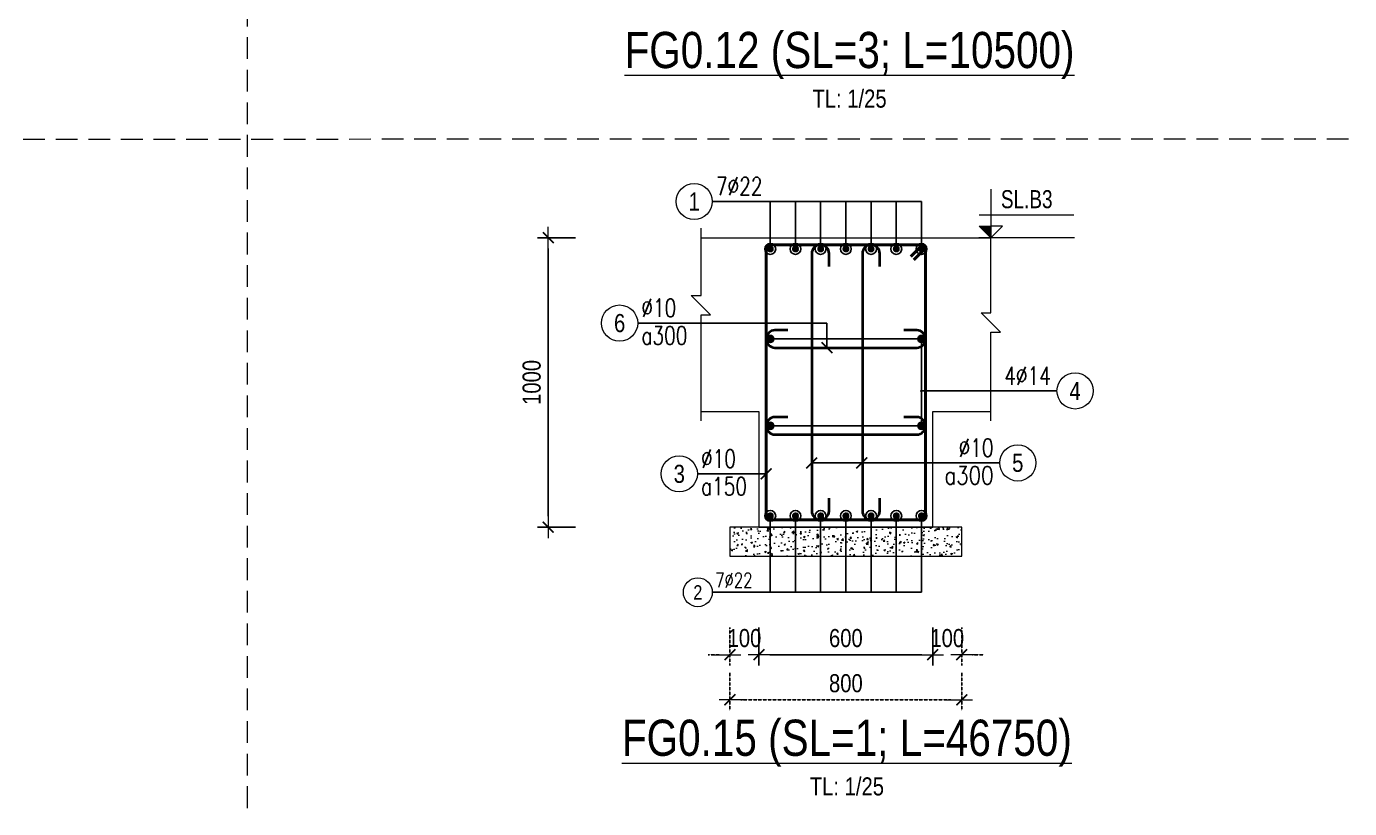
# Model space of a CAD drawing. Header units: millimetres. Extents: x -134772 to 596971, y -129535 to 35703.
# Drawn here: x 56321 to 60888, y 7398 to 10100 of the extents above; entities that cross this region are included whole.
import ezdxf
from ezdxf.enums import TextEntityAlignment as Align

# ---------------------------------------------------------------- set-up
doc = ezdxf.new("R2010")
doc.units = ezdxf.units.MM
doc.header["$MEASUREMENT"] = 0
doc.linetypes.add('HIDDEN', pattern=[0.375, 0.25, -0.125])
doc.layers.get('Defpoints').update_dxf_attribs({"color": 252})
for name, color, linetype, lineweight in [('NDC_S_ANNO', 7, 'Continuous', 20), ('NDC_S_CONTINUOUS', 3, 'Continuous', 20), ('NDC_S_DIM', 1, 'Continuous', 9), ('NDC_S_HATCH MATERIAL', 8, 'Continuous', 13), ('NDC_S_REBAR', 4, 'Continuous', 35), ('NDC_S_STIRRUP', 4, 'Continuous', 40), ('NDC_S_TEXT SYMBOL', 7, 'Continuous', 20), ('NDC_S_THIN LINE', 1, 'Continuous', 5), ('NDC_S_VN TEXT', 7, 'Continuous', 9)]:
    doc.layers.add(name, color=color, linetype=linetype, lineweight=lineweight)
doc.styles.add('ARIAL', font='arial.ttf', dxfattribs={"width": 0.8})
doc.styles.add('NDC_ANNO', font='', dxfattribs={"width": 0.8})
doc.styles.add('NDC_ROMANS', font='romans.shx', dxfattribs={"width": 0.8})
doc.styles.get('NDC_ANNO').set_extended_font_data('Dotum')
doc.dimstyles.new('NDC_dim_25', dxfattribs={"dimscale": 25, "dimtxt": 2.5, "dimasz": 1.5, "dimexe": 1.5, "dimexo": 0, "dimgap": 1, "dimtad": 1, "dimdec": 0, "dimzin": 0, "dimdsep": 46, "dimtxsty": 'ARIAL', "dimblk": 'DIMMARK', "dimcen": 0.09, "dimdle": 1.2, "dimclrd": 1, "dimclre": 1, "dimclrt": 3, "dimadec": 0, "dimazin": 0, "dimtfac": 1, "dimtdec": 0, "dimtix": 1, "dimtofl": 0, "dimtmove": 0, "dimatfit": 3, "dimfxl": 3.75, "dimfxlon": 1, "dimtolj": 1, "dimtzin": 0, "dimarcsym": 0})

# ---------------------------------------------------------------- blocks, each defined once
blk = doc.blocks.new('kata_block_TD')
at = {"color": 6, "linetype": 'ByBlock', "lineweight": -2, "style": 'ARIAL', "width": 0.8}
blk.add_attdef('SECTDET2', text='', height=5, dxfattribs=at).set_placement((0, 7.97), align=Align.CENTER)
at = {"color": 0, "linetype": 'ByBlock', "lineweight": -2, "style": 'ARIAL', "width": 0.8}
blk.add_attdef('SECTDET1', text='', height=5, dxfattribs=at).set_placement((0, 1.47), align=Align.CENTER)
at = {"color": 3, "lineweight": 25, "style": 'ARIAL', "width": 0.8}
blk.add_attdef('SSCALE', text='', height=2.5, dxfattribs=at).set_placement((0, -4), align=Align.CENTER)
blk = doc.blocks.new('DIMMARK')
at = {"layer": 'NDC_S_DIM', "color": 1}
blk.add_line((-1.5, 0), (1, 0), dxfattribs=at)
at = {"layer": 'NDC_S_DIM', "color": 2, "const_width": 0.15}
blk.add_lwpolyline([(-0.5, -0.5), (0.5, 0.5)], dxfattribs=at)
blk = doc.blocks.new('*D1516')
at = {"layer": 'Defpoints', "color": 0, "linetype": 'HIDDEN', "transparency": 16777216}
for p in [(58749.6, 8229.7), (59549.6, 8229.7), (59549.6, 7773.8)]:
    blk.add_point(p, dxfattribs=at)
at = {"layer": 'NDC_S_DIM', "color": 1, "linetype": 'HIDDEN', "lineweight": -2, "transparency": 16777216}
for p, q in [((58749.6, 7867.5), (58749.6, 7736.3)), ((59549.6, 7867.5), (59549.6, 7736.3)), ((58787.1, 7773.8), (59512.1, 7773.8))]:
    blk.add_line(p, q, dxfattribs=at)
at = {"layer": 'NDC_S_DIM', "color": 1, "linetype": 'HIDDEN', "lineweight": -2, "transparency": 16777216, "xscale": 37.5, "yscale": 37.5, "zscale": 37.5, "rotation": 180}
blk.add_blockref('DIMMARK', (58749.6, 7773.8), dxfattribs=at)
at = {"layer": 'NDC_S_DIM', "color": 1, "linetype": 'HIDDEN', "lineweight": -2, "transparency": 16777216, "xscale": 37.5, "yscale": 37.5, "zscale": 37.5}
blk.add_blockref('DIMMARK', (59549.6, 7773.8), dxfattribs=at)
at = {"layer": 'NDC_S_DIM', "color": 3, "linetype": 'HIDDEN', "transparency": 16777216, "insert": (59149.6, 7830.7), "char_height": 62.5, "attachment_point": 5, "style": 'ARIAL'}
blk.add_mtext('\\A1;800', dxfattribs=at)
blk = doc.blocks.new('*D1517')
at = {"layer": 'Defpoints', "color": 0, "linetype": 'HIDDEN', "transparency": 16777216}
for p in [(59549.6, 8229.7), (59449.6, 8023.5), (59549.6, 7929.7)]:
    blk.add_point(p, dxfattribs=at)
at = {"layer": 'NDC_S_DIM', "color": 1, "linetype": 'HIDDEN', "lineweight": -2, "transparency": 16777216}
for p, q in [((59449.6, 8023.5), (59449.6, 7892.2)), ((59549.6, 8023.5), (59549.6, 7892.2)), ((59412.1, 7929.7), (59374.6, 7929.7)), ((59587.1, 7929.7), (59624.6, 7929.7))]:
    blk.add_line(p, q, dxfattribs=at)
at = {"layer": 'NDC_S_DIM', "color": 1, "linetype": 'HIDDEN', "lineweight": -2, "transparency": 16777216, "xscale": 37.5, "yscale": 37.5, "zscale": 37.5}
blk.add_blockref('DIMMARK', (59449.6, 7929.7), dxfattribs=at)
at = {"layer": 'NDC_S_DIM', "color": 1, "linetype": 'HIDDEN', "lineweight": -2, "transparency": 16777216, "xscale": 37.5, "yscale": 37.5, "zscale": 37.5, "rotation": 180}
blk.add_blockref('DIMMARK', (59549.6, 7929.7), dxfattribs=at)
at = {"layer": 'NDC_S_DIM', "color": 3, "linetype": 'HIDDEN', "transparency": 16777216, "insert": (59499.6, 7986.7), "char_height": 62.5, "attachment_point": 5, "style": 'ARIAL'}
blk.add_mtext('\\A1;100', dxfattribs=at)
blk = doc.blocks.new('*D1518')
at = {"layer": 'Defpoints', "color": 0, "linetype": 'HIDDEN', "transparency": 16777216}
for p in [(58749.6, 8229.7), (58849.6, 8023.5), (58749.6, 7929.7)]:
    blk.add_point(p, dxfattribs=at)
at = {"layer": 'NDC_S_DIM', "color": 1, "linetype": 'HIDDEN', "lineweight": -2, "transparency": 16777216}
for p, q in [((58749.6, 8023.5), (58749.6, 7892.2)), ((58849.6, 8023.5), (58849.6, 7892.2)), ((58712.1, 7929.7), (58674.6, 7929.7)), ((58887.1, 7929.7), (58924.6, 7929.7))]:
    blk.add_line(p, q, dxfattribs=at)
at = {"layer": 'NDC_S_DIM', "color": 1, "linetype": 'HIDDEN', "lineweight": -2, "transparency": 16777216, "xscale": 37.5, "yscale": 37.5, "zscale": 37.5}
blk.add_blockref('DIMMARK', (58749.6, 7929.7), dxfattribs=at)
at = {"layer": 'NDC_S_DIM', "color": 1, "linetype": 'HIDDEN', "lineweight": -2, "transparency": 16777216, "xscale": 37.5, "yscale": 37.5, "zscale": 37.5, "rotation": 180}
blk.add_blockref('DIMMARK', (58849.6, 7929.7), dxfattribs=at)
at = {"layer": 'NDC_S_DIM', "color": 3, "linetype": 'HIDDEN', "transparency": 16777216, "insert": (58799.6, 7986.7), "char_height": 62.5, "attachment_point": 5, "style": 'ARIAL'}
blk.add_mtext('\\A1;100', dxfattribs=at)
blk = doc.blocks.new('kata_block_THEP')
at = {"layer": 'NDC_S_REBAR', "color": 0}
for p, q in [((-0.5, 0), (0.5, 0)), ((-0.35, 0.35), (0.35, -0.35)), ((0.35, 0.35), (-0.35, -0.35)), ((0, 0.5), (0, -0.5))]:
    blk.add_line(p, q, dxfattribs=at)
at = {"layer": 'NDC_S_REBAR', "color": 0, "const_width": 0.0833}
blk.add_lwpolyline([(-0.5, 0, 1), (0.5, 0, 1), (-0.5, 0, 1)], format="xyb", dxfattribs=at)
blk = doc.blocks.new('kata_block_CT')
at = {"layer": 'NDC_S_ANNO'}
blk.add_hatch(color=3, dxfattribs=at).paths.add_polyline_path([(0, 1.6), (-1.61, 1.6), (0, 0)])
at = {"layer": 'NDC_S_ANNO', "ltscale": 50}
h = blk.add_hatch(dxfattribs=at)
h.set_pattern_fill('ANSI31', color=256, scale=1.406251, style=0)
h.set_pattern_definition([(45, (0, 5e-12), (-3.157, 3.157), [])])
h.paths.add_polyline_path([(0, 1.6), (0, 0), (1.61, 1.6)])
for p, q in [((-1.59, 3.14), (11.47, 3.14)), ((11.56, 0), (-1.64, 0))]:
    blk.add_line(p, q, dxfattribs=at)
for points in [[(0, 6.69), (0, 0)], [(0, 0), (-1.61, 1.6), (0, 1.6)], [(0, 0), (1.61, 1.6), (0, 1.6)]]:
    blk.add_lwpolyline(points, dxfattribs=at)
at = {"layer": 'NDC_S_ANNO', "color": 8, "ltscale": 50}
blk.add_lwpolyline([(0, 0), (-1.61, 1.6), (0, 1.6)], dxfattribs=at)
at = {"layer": 'NDC_S_TEXT SYMBOL', "color": 3, "style": 'NDC_ANNO', "width": 0.8}
blk.add_attdef('CT', (1.41, 4.07), '', height=2.5, dxfattribs=at)
blk = doc.blocks.new('*D1519')
at = {"layer": 'Defpoints', "color": 0, "transparency": 16777216}
for p in [(58849.6, 8329.7), (59449.6, 8329.7), (59449.6, 7929.7)]:
    blk.add_point(p, dxfattribs=at)
at = {"layer": 'NDC_S_DIM', "color": 1, "lineweight": -2, "transparency": 16777216}
for p, q in [((58849.6, 8023.5), (58849.6, 7892.2)), ((59449.6, 8023.5), (59449.6, 7892.2)), ((58887.1, 7929.7), (59412.1, 7929.7))]:
    blk.add_line(p, q, dxfattribs=at)
at = {"layer": 'NDC_S_DIM', "color": 1, "lineweight": -2, "transparency": 16777216, "xscale": 37.5, "yscale": 37.5, "zscale": 37.5, "rotation": 180}
blk.add_blockref('DIMMARK', (58849.6, 7929.7), dxfattribs=at)
at = {"layer": 'NDC_S_DIM', "color": 1, "lineweight": -2, "transparency": 16777216, "xscale": 37.5, "yscale": 37.5, "zscale": 37.5}
blk.add_blockref('DIMMARK', (59449.6, 7929.7), dxfattribs=at)
at = {"layer": 'NDC_S_DIM', "color": 3, "transparency": 16777216, "insert": (59149.6, 7986.7), "char_height": 62.5, "attachment_point": 5, "style": 'ARIAL'}
blk.add_mtext('\\A1;600', dxfattribs=at)
blk = doc.blocks.new('*D1520')
at = {"layer": 'Defpoints', "color": 0, "transparency": 16777216}
for p in [(58628.2, 9370.2), (58122.2, 8370.2), (58628.2, 8370.2)]:
    blk.add_point(p, dxfattribs=at)
at = {"layer": 'NDC_S_DIM', "color": 1, "lineweight": -2, "transparency": 16777216}
for p, q in [((58215.9, 9370.2), (58084.7, 9370.2)), ((58122.2, 9332.7), (58122.2, 8407.7)), ((58215.9, 8370.2), (58084.7, 8370.2))]:
    blk.add_line(p, q, dxfattribs=at)
at = {"layer": 'NDC_S_DIM', "color": 1, "lineweight": -2, "transparency": 16777216, "xscale": 37.5, "yscale": 37.5, "zscale": 37.5}
for p, rotation in [((58122.2, 9370.2), 90), ((58122.2, 8370.2), 270)]:
    blk.add_blockref('DIMMARK', p, dxfattribs=dict(at, rotation=rotation))
at = {"layer": 'NDC_S_DIM', "color": 3, "transparency": 16777216, "insert": (58065.3, 8870.2), "char_height": 62.5, "attachment_point": 5, "rotation": 90, "style": 'ARIAL'}
blk.add_mtext('\\A1;1000', dxfattribs=at)
blk = doc.blocks.new('*U11')
blk.add_circle((-2.5, 0), 2.5)
at = {"layer": 'NDC_S_VN TEXT', "color": 3, "style": 'NDC_ROMANS', "width": 0.75}
for tag, p in [('DK1', (0.5, 0.85)), ('KC1', (0.5, -2.97))]:
    blk.add_attdef(tag, p, '', height=2.5, dxfattribs=at)
at = {"layer": 'NDC_S_VN TEXT', "color": 7, "style": 'ARIAL', "width": 0.8}
blk.add_attdef('SH2', text='', height=2.5, dxfattribs=at).set_placement((-2.5, 0), align=Align.MIDDLE)
blk = doc.blocks.new('*U623')
blk.add_circle((-2.5, 0), 2.5)
at = {"layer": 'NDC_S_VN TEXT', "color": 3, "style": 'NDC_ROMANS', "width": 0.75}
blk.add_attdef('DK1', (0.5, 0.85), '', height=2.5, dxfattribs=at)
at = {"layer": 'NDC_S_VN TEXT', "color": 7, "style": 'ARIAL', "width": 0.8}
blk.add_attdef('SH2', text='', height=2.5, dxfattribs=at).set_placement((-2.5, 0), align=Align.MIDDLE)
blk = doc.blocks.new('*U624')
blk.add_circle((2.5, 0), 2.5)
at = {"layer": 'NDC_S_VN TEXT', "color": 3, "style": 'NDC_ROMANS', "width": 0.75}
blk.add_attdef('DK2', text='', height=2.5, dxfattribs=at).set_placement((-0.85, 0.85), align=Align.RIGHT)
at = {"layer": 'NDC_S_VN TEXT', "color": 7, "style": 'ARIAL', "width": 0.8}
blk.add_attdef('SH3', text='', height=2.5, dxfattribs=at).set_placement((2.5, 0), align=Align.MIDDLE)
blk = doc.blocks.new('*U12')
blk.add_circle((2.5, 0), 2.5)
at = {"layer": 'NDC_S_VN TEXT', "color": 3, "style": 'NDC_ROMANS'}
for tag, width, p in [('DK2', 0.75, (-0.85, 0.85)), ('KC2', 0.8, (-0.85, -2.97))]:
    blk.add_attdef(tag, text='', height=2.5, dxfattribs=dict(at, width=width)).set_placement(p, align=Align.RIGHT)
at = {"layer": 'NDC_S_VN TEXT', "color": 7, "style": 'ARIAL', "width": 0.8}
blk.add_attdef('SH3', text='', height=2.5, dxfattribs=at).set_placement((2.5, 0), align=Align.MIDDLE)

msp = doc.modelspace()

# ---------------------------------------------------------------- hatches: boundary and pattern name
at = {"layer": 'NDC_S_HATCH MATERIAL'}
h = msp.add_hatch(dxfattribs=at)
h.set_pattern_fill('AR-CONC', color=256, scale=8)
h.set_pattern_definition([(50, (48149.55, 34990.39), (57.380815, -5.02017), [6, -66]), (355, (48149.55, 34990.39), (-11.10011, 60.17537), [4.8, -52.8]), (100.45144, (48154.334, 34989.97), (46.28071, 55.1552), [5.09922, -56.09137]), (46.1842, (48149.55, 35006.39), (85.3793, -13.24154), [9, -99]), (96.63564, (48156.67, 35005.285), (74.77296, 77.92949), [7.64883, -84.1371]), (351.18416, (48149.55, 35006.39), (74.77296, 77.9295), [7.2, -79.2]), (21, (48157.55, 35002.39), (47.752564, -32.20951), [6, -66]), (326, (48157.55, 35002.39), (19.46523, 58.012), [4.8, -52.8]), (71.45144, (48161.53, 34999.704), (67.21779, 25.80249), [5.09922, -56.09137]), (37.5, (48149.552, 34990.389), (0.972788, 26.631508), [0, -52.16, 0, -53.6, 0, -53]), (7.5, (48149.552, 34990.389), (21.045563, 31.552937), [0, -30.56, 0, -50.96, 0, -20.2]), (327.5, (48131.712, 34990.389), (42.705795, -1.80439), [0, -20, 0, -62.4, 0, -82.8]), (317.5, (48123.712, 34990.39), (46.654894, 8.0084), [0, -26, 0, -41.44, 0, -58.8])])
h.paths.add_polyline_path([(58749.6, 8370.2), (59549.6, 8370.2), (59549.6, 8270.2), (58749.6, 8270.2)])

# ---------------------------------------------------------------- linework, layer by layer
at = {"layer": 'NDC_S_CONTINUOUS'}
for points in [[(58649.6, 9370.2), (58849.6, 9370.2), (58849.6, 9370.2), (59449.6, 9370.2), (59449.6, 9370.2), (59649.6, 9370.2)], [(58649.6, 8770.2), (58849.6, 8770.2), (58849.6, 8370.2), (59449.6, 8370.2), (59449.6, 8770.2), (59649.6, 8770.2)]]:
    msp.add_lwpolyline(points, dxfattribs=at)
at = {"layer": 'NDC_S_HATCH MATERIAL', "linetype": 'HIDDEN', "ltscale": 300}
for p, q in [((57083.7, 425), (57083.7, 14425)), ((49559.8, 9710), (60888.2, 9711.5))]:
    msp.add_line(p, q, dxfattribs=at)
at = {"layer": 'NDC_S_HATCH MATERIAL', "ltscale": 1500}
msp.add_lwpolyline([(58749.6, 8270.2), (59549.6, 8270.2), (59549.6, 8370.2), (58749.6, 8370.2)], close=True, dxfattribs=at)
at = {"layer": 'NDC_S_REBAR'}
for points in [[(59091.6, 9270.5), (59091.6, 9315.5, 1), (59031.6, 9315.5), (59031.6, 8425.5, 1), (59091.6, 8425.5), (59091.6, 8470.5)], [(59266.6, 9270.5), (59266.6, 9315.5, 1), (59206.6, 9315.5), (59206.6, 8425.5, 1), (59266.6, 8425.5), (59266.6, 8470.5)], [(58949.6, 9050.2), (58904.6, 9050.2, 1), (58904.6, 8990.2), (59394.6, 8990.2, 1), (59394.6, 9050.2), (59349.6, 9050.2)], [(58949.6, 8750.2), (58904.6, 8750.2, 1), (58904.6, 8690.2), (59394.6, 8690.2, 1), (59394.6, 8750.2), (59349.6, 8750.2)]]:
    msp.add_lwpolyline(points, format="xyb", dxfattribs=at)
at = {"layer": 'NDC_S_STIRRUP'}
msp.add_lwpolyline([(59373.6, 9305.2), (59413.6, 9345.2, -0.414214), (59424.6, 9334.2), (59424.6, 8406.2, -0.414214), (59413.6, 8395.2), (58885.6, 8395.2, -0.414214), (58874.6, 8406.2), (58874.6, 9334.2, -0.414214), (58885.6, 9345.2), (59413.6, 9345.2, -0.414214), (59424.6, 9334.2), (59384.6, 9294.2)], format="xyb", dxfattribs=at)
at = {"layer": 'NDC_S_THIN LINE'}
for points in [[(58649.6, 8736.9), (58649.6, 9103.7), (58682.9, 9103.7), (58616.2, 9170.4), (58649.6, 9170.4), (58649.6, 9403.6)], [(59649.6, 8736.9), (59649.6, 9044.2), (59682.9, 9044.2), (59616.2, 9110.9), (59649.6, 9110.9), (59649.6, 9403.6)]]:
    msp.add_lwpolyline(points, dxfattribs=at)

# ---------------------------------------------------------------- block references
at = {"layer": 'NDC_S_REBAR', "xscale": 22, "yscale": 22, "zscale": 22}
for p in [(58888.6, 9331.2), (58975.6, 9331.2), (59062.6, 9331.2), (59149.6, 9331.2), (59236.6, 9331.2), (59323.6, 9331.2), (59410.6, 9331.2), (58888.6, 9020.2), (59410.6, 9020.2), (58888.6, 8720.2), (59410.6, 8720.2), (58888.6, 8409.2), (58975.6, 8409.2), (59062.6, 8409.2), (59149.6, 8409.2), (59236.6, 8409.2), (59323.6, 8409.2), (59410.6, 8409.2)]:
    msp.add_blockref('kata_block_THEP', p, dxfattribs=at)
at = {"layer": 'NDC_S_REBAR', "color": 3, "xscale": 16, "yscale": 16, "zscale": 16}
for p in [(58888.6, 9331.2), (58888.6, 9020.2), (58888.6, 8409.2)]:
    msp.add_blockref('kata_block_THEP', p, dxfattribs=at)
at = {"layer": 'NDC_S_THIN LINE'}
for name, p, xscale, yscale, zscale, values in [('*U623', (58688.6, 9495.2), 25, 25, 25, {'SH2': '1', 'DK1': '7%%c22'}), ('*U11', (58431.2, 9075.2), 25, 25, 25, {'SH2': '6', 'DK1': '%%c10', 'KC1': 'a300'}), ('*U624', (59878.4, 8840.8), 25, 25, 25, {'SH3': '4', 'DK2': '4%%c14'}), ('*U11', (58637.1, 8554.4), 25, 25, 25, {'SH2': '3', 'DK1': '%%c10', 'KC1': 'a150'}), ('*U12', (59680.6, 8592), 25, 25, 25, {'SH3': '5', 'DK2': '%%c10', 'KC2': 'a300'}), ('*U623', (58688.6, 8145.2), 20, 20, 20, {'SH2': '2', 'DK1': '7%%c22'})]:
    msp.add_blockref(name, p, dxfattribs=dict(at, xscale=xscale, yscale=yscale, zscale=zscale)).add_auto_attribs(values)
at = {"layer": 'NDC_S_VN TEXT'}
ref = msp.add_blockref('kata_block_TD', (59162.2, 9919.2), dxfattribs=dict(at, xscale=25, yscale=25, zscale=25))
ref.add_attrib('SECTDET1', '%%uFG0.12 (SL=3; L=10500)', dxfattribs={"layer": '0', "color": 0, "linetype": 'ByBlock', "lineweight": -2, "height": 125, "style": 'ARIAL', "width": 0.8}).set_placement((59162.2, 9956), align=Align.CENTER)
ref.add_attrib('SSCALE', 'TL: 1/25', dxfattribs={"layer": '0', "color": 3, "lineweight": 25, "height": 62.5, "style": 'ARIAL', "width": 0.8}).set_placement((59162.2, 9819.3), align=Align.CENTER)
at = {"layer": 'NDC_S_VN TEXT', "xscale": 25, "yscale": 25, "zscale": 25}
msp.add_blockref('kata_block_CT', (59649.6, 9370.2), dxfattribs=at).add_auto_attribs({'CT': 'SL.B3'})
at = {"layer": 'NDC_S_VN TEXT'}
ref = msp.add_blockref('kata_block_TD', (59153.1, 7543.4), dxfattribs=dict(at, xscale=25, yscale=25, zscale=25))
ref.add_attrib('SECTDET1', '%%uFG0.15 (SL=1; L=46750)', dxfattribs={"layer": '0', "color": 0, "linetype": 'ByBlock', "lineweight": -2, "height": 125, "style": 'ARIAL', "width": 0.8}).set_placement((59153.1, 7580.2), align=Align.CENTER)
ref.add_attrib('SSCALE', 'TL: 1/25', dxfattribs={"layer": '0', "color": 3, "lineweight": 25, "height": 62.5, "style": 'ARIAL', "width": 0.8}).set_placement((59153.1, 7443.4), align=Align.CENTER)

# ---------------------------------------------------------------- dimensions: what is measured, and where the dimension line sits
at = {"layer": 'NDC_S_DIM'}
dim = msp.add_linear_dim(base=(58122.2, 8370.2), p1=(58628.2, 9370.2), p2=(58628.2, 8370.2), angle=270, dimstyle='NDC_dim_25', dxfattribs=at)
dim.commit()
dim.dimension.update_dxf_attribs({"geometry": '*D1520', "text_midpoint": (58065.3, 8870.2)})
dim = msp.add_linear_dim(base=(59449.6, 7929.7), p1=(58849.6, 8329.7), p2=(59449.6, 8329.7), dimstyle='NDC_dim_25', dxfattribs=at)
dim.commit()
dim.dimension.update_dxf_attribs({"geometry": '*D1519', "text_midpoint": (59149.6, 7986.7)})
at = {"layer": 'NDC_S_DIM', "linetype": 'HIDDEN'}
for base, p1, p2, picture, middle in [((58749.6, 7929.7), (58849.6, 8023.5), (58749.6, 8229.7), '*D1518', (58799.6, 7986.7)), ((59549.6, 7773.8), (58749.6, 8229.7), (59549.6, 8229.7), '*D1516', (59149.6, 7830.7)), ((59549.6, 7929.7), (59449.6, 8023.5), (59549.6, 8229.7), '*D1517', (59499.6, 7986.7))]:
    dim = msp.add_linear_dim(base=base, p1=p1, p2=p2, dimstyle='NDC_dim_25', dxfattribs=at)
    dim.commit()
    dim.dimension.update_dxf_attribs({"geometry": picture, "text_midpoint": middle})

# ---------------------------------------------------------------- leaders
at = {"layer": 'NDC_S_THIN LINE'}
for points, override in [([(58888.6, 9331.2), (58888.6, 9495.2), (58688.6, 9495.2)], {"dimldrblk": 'DotBlank'}), ([(59410.6, 9331.2), (59410.6, 9495.2), (58688.6, 9495.2)], {"dimldrblk": 'DotBlank'}), ([(58975.6, 9331.2), (58975.6, 9495.2), (58775.6, 9495.2)], {"dimldrblk": 'DotBlank'}), ([(59062.6, 9331.2), (59062.6, 9495.2), (58862.6, 9495.2)], {"dimldrblk": 'DotBlank'}), ([(59149.6, 9331.2), (59149.6, 9495.2), (58949.6, 9495.2)], {"dimldrblk": 'DotBlank'}), ([(59236.6, 9331.2), (59236.6, 9495.2), (59036.6, 9495.2)], {"dimldrblk": 'DotBlank'}), ([(59323.6, 9331.2), (59323.6, 9495.2), (59123.6, 9495.2)], {"dimldrblk": 'DotBlank'}), ([(59084.5, 8990.2), (59084.5, 9075.2), (58431.2, 9075.2)], {"dimldrblk": 'ARCHTICK'}), ([(58888.6, 9020.2), (59416.6, 9020.2)], {"dimasz": 1, "dimldrblk": 'DotBlank'}), ([(59410.6, 9020.2), (58888.6, 9020.2)], {"dimasz": 1, "dimldrblk": 'DotBlank'}), ([(59410.6, 9020.2), (59410.6, 8720.2)], {"dimldrblk": 'DotSmall'}), ([(59410.6, 8720.2), (59410.6, 9020.2)], {"dimldrblk": 'DotSmall'}), ([(59410.6, 8840.8), (59878.4, 8840.8)], {"dimldrblk": 'DotSmall'}), ([(58888.6, 8720.2), (59416.6, 8720.2)], {"dimasz": 1, "dimldrblk": 'DotBlank'}), ([(59410.6, 8720.2), (58888.6, 8720.2)], {"dimasz": 1, "dimldrblk": 'DotBlank'}), ([(59031.6, 8592), (59680.6, 8592)], {"dimldrblk": 'ARCHTICK'}), ([(59204.6, 8592), (59680.6, 8592)], {"dimldrblk": 'ARCHTICK'}), ([(58874.6, 8554.4), (58637.1, 8554.4)], {"dimldrblk": 'ARCHTICK'}), ([(58888.6, 8409.2), (58888.6, 8145.2), (58688.6, 8145.2)], {"dimldrblk": 'DotBlank'}), ([(59410.6, 8409.2), (59410.6, 8145.2), (58688.6, 8145.2)], {"dimldrblk": 'DotBlank'}), ([(58975.6, 8409.2), (58975.6, 8145.2), (58775.6, 8145.2)], {"dimldrblk": 'DotBlank'}), ([(59062.6, 8409.2), (59062.6, 8145.2), (58862.6, 8145.2)], {"dimldrblk": 'DotBlank'}), ([(59149.6, 8409.2), (59149.6, 8145.2), (58949.6, 8145.2)], {"dimldrblk": 'DotBlank'}), ([(59236.6, 8409.2), (59236.6, 8145.2), (59036.6, 8145.2)], {"dimldrblk": 'DotBlank'}), ([(59323.6, 8409.2), (59323.6, 8145.2), (59123.6, 8145.2)], {"dimldrblk": 'DotBlank'})]:
    msp.add_leader(points, dimstyle='NDC_dim_25', override=override, dxfattribs=at)

doc.saveas('drawing.dxf')
